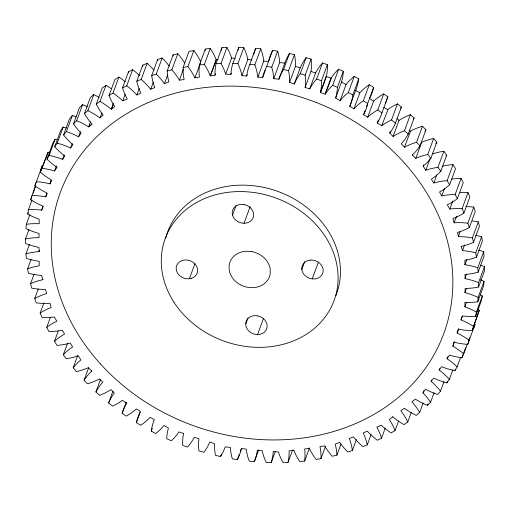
<?xml version="1.0" encoding="UTF-8"?>
<svg xmlns="http://www.w3.org/2000/svg" width="510" height="510" viewBox="0 0 510 510"><rect width="100%" height="100%" fill="white"/><g stroke="black" fill="none" stroke-linecap="round" stroke-linejoin="round"><path stroke-width="0.76" d="M29 229.525L25.506 239.018L25.5 243.442A64.196 54.321 20.2 0 0 38.926 247.401L39.098 251.608A63.049 53.352 20.2 0 0 25.933 253.891L26.303 258.34A64.196 54.321 20.2 0 0 37.957 261.152L39.181 261.324L39.181 265.844L38.556 265.94A63.049 53.352 20.2 0 0 27.623 268.821L28.369 273.264A64.196 54.321 20.2 0 0 40.131 275.317L41.59 275.432L42.865 279.703M453.964 342.159L455.908 342.637A63.049 53.352 20.2 0 0 467.702 344.384L469.194 340.297A64.196 54.321 20.2 0 0 457.266 333.138L458.509 329.211A63.049 53.352 20.2 0 0 472.286 330.537L473.414 326.33A64.196 54.321 20.2 0 0 461.002 319.917L462.36 315.939L463.87 316.117A63.049 53.352 20.2 0 0 475.639 316.308L476.397 312.005A64.196 54.321 20.2 0 0 465.471 307.039L464.916 306.848L464.916 302.309L466.089 302.366A63.049 53.352 20.2 0 0 477.742 301.786L478.125 297.413A64.196 54.321 20.2 0 0 464.967 292.606L465.152 288.437A63.049 53.352 20.2 0 0 478.584 287.047L478.59 282.623L484.5 266.558A64.196 54.321 20.2 0 0 480.739 265.168M484.5 266.558L484.494 270.982L478.584 287.047M478.59 282.623A64.196 54.321 20.2 0 0 465.165 278.664L464.992 274.456A63.049 53.352 20.2 0 0 478.157 272.168L484.067 256.109L483.697 251.659A64.196 54.321 20.2 0 0 478.565 250.18M327.388 64.7L321.478 80.765A63.049 53.352 20.2 0 1 320.771 91.022L320.433 92.692L326.68 74.964A63.049 53.352 20.2 0 0 327.388 64.7L322.562 62.934L316.653 78.999A64.196 54.321 20.2 0 0 309.768 88.791L305.108 87.529L311.062 71.196A63.049 53.352 20.2 0 0 311.074 59.128L306.153 57.675L300.243 73.74A64.196 54.321 20.2 0 0 294.27 84.035L289.584 82.403L289.616 81.084A63.049 53.352 20.2 0 0 288.558 70.673L294.468 54.615L289.476 53.473A64.196 54.321 20.2 0 0 284.994 62.615L278.925 79.152L273.742 78.661L273.679 77.622A63.049 53.352 20.2 0 0 271.747 67.231L277.657 51.166L272.62 50.35A64.196 54.321 20.2 0 0 269.114 59.294M289.584 82.403L295.494 66.338L295.526 65.019A63.049 53.352 20.2 0 0 294.468 54.615M218.203 59.491L216.176 59.778L210.267 75.843L215.003 75.18L214.971 73.899A64.196 54.321 20.2 0 1 216.036 63.699L221.946 47.634L226.944 47.455L221.034 63.52A63.049 53.352 20.2 0 1 225.509 73.516L225.688 74.09L230.845 74.581L230.915 73.51A64.196 54.321 20.2 0 1 232.853 63.489L238.763 47.424L243.799 47.577A63.049 53.352 20.2 0 1 247.847 59.498L241.938 75.563L246.687 76.086L247.229 74.626M29.841 214.786L26.348 224.279L25.965 228.652A64.196 54.321 20.2 0 0 39.123 233.459L38.938 237.628A63.049 53.352 20.2 0 0 25.506 239.018M480.369 279.729A64.196 54.321 20.2 0 1 484.035 281.348L483.652 285.721L477.742 301.786M246.687 76.086L246.712 75.869A64.196 54.321 20.2 0 1 249.772 64.4L255.688 48.335L260.737 48.82A63.049 53.352 20.2 0 1 263.785 60.875L257.901 77.15L262.656 77.558L265.34 70.259M305.108 87.529L305.152 87.255A63.049 53.352 20.2 0 0 305.165 75.193L311.074 59.128M26.348 224.279A63.049 53.352 20.2 0 1 38.001 223.699L39.174 223.756L39.174 219.217L38.62 219.026A64.196 54.321 20.2 0 1 27.693 214.06L28.452 209.757L31.945 200.264M480.547 294.997A64.196 54.321 20.2 0 1 482.307 295.94L481.548 300.243L475.639 316.308M183.657 433.372L183.319 435.036A63.049 53.352 20.2 0 0 182.612 445.3L187.438 447.066A64.196 54.321 20.2 0 0 194.323 437.274L198.938 438.804A63.049 53.352 20.2 0 0 198.925 450.872L203.847 452.325A64.196 54.321 20.2 0 0 209.82 442.03L214.506 443.662L214.474 444.981A63.049 53.352 20.2 0 0 215.532 455.385L220.524 456.526A64.196 54.321 20.2 0 0 225.006 447.385L225.165 446.913L230.348 447.404L230.405 448.443A63.049 53.352 20.2 0 0 232.343 458.834L237.379 459.65L239.26 454.537M28.452 209.757A63.049 53.352 20.2 0 1 40.213 209.948L41.731 210.126L43.082 206.148A64.196 54.321 20.2 0 1 30.676 199.735L35.566 185.308M477.634 309.213A64.196 54.321 20.2 0 1 479.323 310.265L472.286 330.537M412.227 155.078L413.495 153.873A63.049 53.352 20.2 0 0 420.004 145.86L425.914 129.795L422.478 126.225L416.568 142.284A64.196 54.321 20.2 0 0 404.647 147.186L401.268 143.897A63.049 53.352 20.2 0 0 408.172 134.111L414.082 118.046L410.378 114.68L404.468 130.745A64.196 54.321 20.2 0 0 393.095 136.463L389.71 133.059L390.494 132.001A63.049 53.352 20.2 0 0 395.467 123.088L401.376 107.023L397.43 103.881L391.521 119.946A64.196 54.321 20.2 0 0 382.175 125.383L381.754 125.696L377.272 122.999L377.802 122.132A63.049 53.352 20.2 0 0 381.958 112.844L387.868 96.779L383.698 93.885A64.196 54.321 20.2 0 0 373.607 101.127L369.559 98.507A63.049 53.352 20.2 0 0 373.632 87.376L369.259 84.743L363.349 100.801A64.196 54.321 20.2 0 0 353.985 108.757L349.764 106.392L355.674 90.327A63.049 53.352 20.2 0 0 358.753 78.859L354.201 76.506L348.292 92.565A64.196 54.321 20.2 0 0 340.788 99.839L340.119 100.68L335.65 97.996L335.809 97.455A63.049 53.352 20.2 0 0 337.397 87.357L343.306 71.292L338.608 69.22A64.196 54.321 20.2 0 0 331.806 77.029L325.189 94.146L320.452 92.584L326.362 76.519L331.098 78.081M335.65 97.996L341.719 81.39A63.049 53.352 20.2 0 0 343.306 71.292M31.805 195.528A63.049 53.352 20.2 0 1 45.581 196.854L46.824 192.927A64.196 54.321 20.2 0 1 34.897 185.767L36.388 181.681A63.049 53.352 20.2 0 1 48.182 183.422L50.127 183.906M392.719 416.727L394.236 417.977A63.049 53.352 20.2 0 0 404.092 424.62L407.796 421.968A64.196 54.321 20.2 0 0 400.911 410.862L404.296 408.229A63.049 53.352 20.2 0 0 416.217 415.408L419.66 412.501A64.196 54.321 20.2 0 0 411.895 401.797L415.414 399.164L416.708 399.98A63.049 53.352 20.2 0 0 427.425 405.348L430.58 402.192A64.196 54.321 20.2 0 0 423.357 393.318L422.956 392.917L425.544 389.238L426.596 389.806A63.049 53.352 20.2 0 0 437.65 394.491L440.506 391.113A64.196 54.321 20.2 0 0 431.135 381.378L433.685 378.082A63.049 53.352 20.2 0 0 446.843 382.902L449.374 379.312A64.196 54.321 20.2 0 0 439.276 370.152L441.52 366.664A63.049 53.352 20.2 0 0 454.939 370.642L457.139 366.868A64.196 54.321 20.2 0 0 448.016 359.422L446.989 358.734L449.565 355.068L450.202 355.272A63.049 53.352 20.2 0 0 461.907 357.778L463.756 353.838A64.196 54.321 20.2 0 0 454.104 346.959L452.823 346.22L454.091 342.191M278.925 79.152L279.085 78.68A64.196 54.321 20.2 0 1 283.566 69.538L289.476 53.473M40.806 169.702L42.298 165.616L34.897 185.767M473.611 328.319L475.103 324.233L467.702 344.384M51.344 180.221L49.999 183.874L51.268 179.845L49.986 179.106A64.196 54.321 20.2 0 1 40.328 172.227L48.093 152.222A63.049 53.352 20.2 0 1 49.406 152.407M30.676 199.735L31.747 196.815M33.093 193.162L35.509 186.59M40.328 172.227L48.093 152.222M42.183 168.287A63.049 53.352 20.2 0 1 53.888 170.793L54.525 170.997L57.101 167.331L56.068 166.642A64.196 54.321 20.2 0 1 46.952 159.196L52.861 143.131L55.061 139.357A63.049 53.352 20.2 0 1 57.012 139.772M46.952 159.196L49.145 155.422L55.061 139.357M27.693 214.06L28.229 212.594M49.145 155.422A63.049 53.352 20.2 0 1 62.571 159.4L64.815 155.913A64.196 54.321 20.2 0 1 54.717 146.752L60.626 130.688L63.157 127.098A63.049 53.352 20.2 0 1 66.37 128.016M54.717 146.752L57.247 143.163L63.157 127.098M57.247 143.163A63.049 53.352 20.2 0 1 70.405 147.983L72.955 144.687A64.196 54.321 20.2 0 1 63.584 134.952L69.494 118.887L72.35 115.509A63.049 53.352 20.2 0 1 76.117 116.873M63.584 134.952L66.434 131.574L72.35 115.509M54.525 170.997L56.406 165.884M50.394 183.173L51.198 180.986M45.887 196.917L47.232 193.271M41.731 210.126L43.076 206.473M66.434 131.574A63.049 53.352 20.2 0 1 77.495 136.259L78.546 136.827L81.135 133.148L80.733 132.747A64.196 54.321 20.2 0 1 73.51 123.873L79.42 107.808L82.575 104.652A63.049 53.352 20.2 0 1 87.452 106.826M25.933 253.891L29.427 244.398M73.51 123.873L76.666 120.717L82.575 104.652M62.571 159.4L64.183 155.021M70.622 148.091L72.235 143.712M76.666 120.717A63.049 53.352 20.2 0 1 87.382 126.085L88.676 126.901L92.195 124.268A64.196 54.321 20.2 0 1 84.43 113.564L90.34 97.499L93.783 94.592A63.049 53.352 20.2 0 1 99.08 97.397M27.623 268.821L31.116 259.329M84.43 113.564L87.873 110.657L93.783 94.592M78.546 136.827L80.427 131.72M39.098 251.608L39.633 250.142M87.873 110.657A63.049 53.352 20.2 0 1 99.794 117.835L103.179 115.196A64.196 54.321 20.2 0 1 96.294 104.097L102.204 88.032L105.908 85.38A63.049 53.352 20.2 0 1 110.995 88.51M91.781 371.063L88.313 367.697L87.057 368.239A64.196 54.321 20.2 0 1 76.341 371.56L73.198 367.799A63.049 53.352 20.2 0 1 80.421 360.309L80.88 359.939L78.304 355.782L77.201 356.165A64.196 54.321 20.2 0 1 66.141 358.74L63.304 354.813A63.049 53.352 20.2 0 1 72.681 346.87L70.144 343.077A64.196 54.321 20.2 0 1 56.986 345.385L54.468 341.311A63.049 53.352 20.2 0 1 64.572 334.075L62.347 330.155A64.196 54.321 20.2 0 1 48.922 331.57L46.735 327.369A63.049 53.352 20.2 0 1 55.858 321.67L56.846 321.204L54.258 317.029L53.697 317.099A64.196 54.321 20.2 0 1 41.992 317.367L40.15 313.07A63.049 53.352 20.2 0 1 49.808 308.04L51.14 307.524L49.967 303.265A64.196 54.321 20.2 0 1 36.236 302.863L34.75 298.49A63.049 53.352 20.2 0 1 46.684 293.607L45.46 289.444A64.196 54.321 20.2 0 1 31.684 288.137L30.568 283.713L34.062 274.221M88.676 126.901L90.557 121.788M89.333 126.41L90.142 124.223M96.294 104.097L99.998 101.445L105.908 85.38M100.043 118.027L101.923 112.914M113.424 103.415L111.269 109.255L114.737 106.545L113.985 105.379A64.196 54.321 20.2 0 1 109.019 95.523L114.935 79.458L118.887 77.08A63.049 53.352 20.2 0 1 125.269 81.734M34.75 298.49L38.244 288.998M109.019 95.523L112.978 93.139L118.887 77.08M111.639 108.605L113.52 103.498M112.978 93.139A63.049 53.352 20.2 0 1 122.317 100.362L122.789 100.808L127.251 98.972L126.697 97.958A64.196 54.321 20.2 0 1 122.553 87.879L128.463 71.814L132.638 69.723A63.049 53.352 20.2 0 1 139.6 75.646M40.15 313.07L43.911 302.851M122.553 87.879L126.729 85.788L132.638 69.723M122.789 100.808L125.205 94.235M126.729 85.788A63.049 53.352 20.2 0 1 136.814 94.962L140.868 93.126A64.196 54.321 20.2 0 1 136.807 81.218L142.717 65.153L147.097 63.361A63.049 53.352 20.2 0 1 154.014 70.157M46.735 327.369L50.496 317.15M136.807 81.218L141.187 79.426L147.097 63.361M136.814 94.962L139.236 88.389M141.187 79.426A63.049 53.352 20.2 0 1 150.539 89.167L154.772 87.618A64.196 54.321 20.2 0 1 151.706 75.569L157.615 59.504L162.167 58.025A63.049 53.352 20.2 0 1 169.301 66.217M54.468 341.311L58.229 331.086M150.679 89.352L153.37 82.053M151.706 75.569L156.258 74.09L162.167 58.025M156.258 74.09A63.049 53.352 20.2 0 1 163.761 82.792L164.405 83.723L168.887 81.88L168.746 81.377A64.196 54.321 20.2 0 1 167.165 70.973L173.075 54.908L177.78 53.741A63.049 53.352 20.2 0 1 184.582 62.851M63.304 354.813L67.6 343.128M164.405 83.723L167.624 74.957M167.165 70.973L171.87 69.806L177.78 53.741M171.87 69.806A63.049 53.352 20.2 0 1 178.666 78.916L179.399 80.153L184.135 79.573A64.196 54.321 20.2 0 1 183.103 67.447L189.012 51.382L193.838 50.547A63.049 53.352 20.2 0 1 200.71 61.653L200.832 61.92M73.198 367.799L77.762 355.387M179.399 80.153L183.428 69.201M210.26 48.444L204.344 64.509A63.049 53.352 20.2 0 1 209.629 74.269L210.311 75.952L216.221 59.887L215.539 58.204A63.049 53.352 20.2 0 0 210.26 48.444L205.332 48.954L199.423 65.019A64.196 54.321 20.2 0 0 199.423 77.08L194.801 77.718A63.049 53.352 20.2 0 0 187.929 66.606L193.838 50.547M194.922 77.985L200.296 63.38M183.638 433.481L178.902 431.919L178.194 432.971A64.196 54.321 20.2 0 1 171.392 440.78L166.694 438.708A63.049 53.352 20.2 0 1 168.281 428.61L168.44 428.068L163.971 425.385L163.302 426.22A64.196 54.321 20.2 0 1 155.799 433.494L151.247 431.141A63.049 53.352 20.2 0 1 154.326 419.673L150.099 417.308A64.196 54.321 20.2 0 1 140.741 425.257L136.368 422.624A63.049 53.352 20.2 0 1 140.441 411.493L136.393 408.873A64.196 54.321 20.2 0 1 126.301 416.115L122.132 413.221A63.049 53.352 20.2 0 1 126.282 403.933L126.818 403.066L122.336 400.369L121.915 400.681A64.196 54.321 20.2 0 1 112.57 406.119L108.624 402.976A63.049 53.352 20.2 0 1 113.59 394.064L114.38 393.006L110.995 389.602A64.196 54.321 20.2 0 1 99.622 395.32L95.918 391.954A63.049 53.352 20.2 0 1 102.822 382.168L99.444 378.879A64.196 54.321 20.2 0 1 87.522 383.775L84.086 380.205L88.657 367.793M95.918 391.954L100.489 379.536M215.003 75.18L215.539 73.721M225.688 74.09L231.597 58.025L231.419 57.451A63.049 53.352 20.2 0 0 226.944 47.455M108.624 402.976L112.92 391.297M230.845 74.581L231.381 73.121M241.938 75.563A63.049 53.352 20.2 0 0 237.889 63.642L243.799 47.577M122.132 413.221L126.161 402.269M257.901 77.15L257.875 76.94A63.049 53.352 20.2 0 0 254.828 64.885L260.737 48.82M262.656 77.558A64.196 54.321 20.2 0 1 266.711 66.415L272.62 50.35M136.368 422.624L140.129 412.405M189.408 278.702L195.011 263.466M273.742 78.661L279.652 62.596L279.595 61.557A63.049 53.352 20.2 0 0 277.657 51.166M151.247 431.141L152.324 428.215M232.573 215.041L236.041 205.606M294.27 84.035L300.18 67.97A64.196 54.321 20.2 0 1 306.153 57.675M244.067 223.24L250.206 206.55M309.653 89.027L315.677 72.726A64.196 54.321 20.2 0 1 322.562 62.934M325.214 93.783L330.856 78.451M325.189 94.146L325.896 93.094A64.196 54.321 20.2 0 1 332.698 85.285L338.608 69.22M245.788 323.856L247.924 318.055M340.119 100.68L346.029 84.615L346.698 83.78A64.196 54.321 20.2 0 1 354.201 76.506M257.582 334.509L263.453 318.546M349.764 106.392A63.049 53.352 20.2 0 0 352.844 94.924L358.753 78.859M220.524 456.526L221.327 454.34M353.838 108.923L359.901 92.692A64.196 54.321 20.2 0 1 369.259 84.743M301.844 269.51L304.776 261.528M383.698 93.885L377.789 109.95A64.196 54.321 20.2 0 0 367.691 117.192L363.547 114.756L365.16 110.377M366.505 106.724L367.308 104.531M363.547 114.756L363.649 114.571A63.049 53.352 20.2 0 0 367.723 103.434L373.632 87.376M240.331 451.618L241.408 448.692M367.691 117.192L373.607 101.127M312.216 278.823L318.355 262.14M377.272 122.999L378.344 120.079M237.379 459.65A64.196 54.321 20.2 0 0 241.434 448.507L246.215 449.125A63.049 53.352 20.2 0 0 249.262 461.18L254.311 461.665L258.615 449.986M381.754 125.696L388.084 109.318A64.196 54.321 20.2 0 1 397.43 103.881M389.71 133.059L390.246 131.599M254.311 461.665A64.196 54.321 20.2 0 0 257.372 450.196L262.153 450.502A63.049 53.352 20.2 0 0 266.201 462.423L271.237 462.576L275.266 451.624M393.095 136.463L399.005 120.398A64.196 54.321 20.2 0 1 410.378 114.68M271.237 462.576A64.196 54.321 20.2 0 0 273.175 452.555L273.245 451.484L278.403 451.975L278.581 452.548A63.049 53.352 20.2 0 0 283.056 462.544L288.054 462.366L292.619 449.954M404.404 147.326L410.556 131.121A64.196 54.321 20.2 0 1 422.478 126.225M412.309 155.002L415.777 158.368L421.687 142.303L422.943 141.761A64.196 54.321 20.2 0 1 433.659 138.439L436.802 142.201L430.893 158.266A63.049 53.352 20.2 0 1 423.663 165.756L423.211 166.126L425.786 170.283L426.889 169.9A64.196 54.321 20.2 0 1 437.943 167.325L443.859 151.26A64.196 54.321 20.2 0 0 432.799 153.835M293.779 450.113L294.461 451.796A63.049 53.352 20.2 0 0 299.74 461.556L304.668 461.046L309.506 447.901M423.211 166.126L423.746 164.666M415.777 158.368L417.033 157.826A64.196 54.321 20.2 0 1 427.75 154.498L433.659 138.439M425.786 170.283L430.089 158.597M304.668 461.046A64.196 54.321 20.2 0 0 304.661 448.985L309.289 448.347A63.049 53.352 20.2 0 0 316.162 459.453L320.988 458.617L325.558 446.205M442.285 166.279A64.196 54.321 20.2 0 1 453.014 164.615L447.104 180.68A64.196 54.321 20.2 0 0 433.946 182.988L436.668 175.026M433.71 183.058L431.409 179.195A63.049 53.352 20.2 0 0 440.787 171.252L446.696 155.187L443.859 151.26M320.988 458.617A64.196 54.321 20.2 0 0 319.955 446.492L324.691 445.912L325.418 447.149A63.049 53.352 20.2 0 0 332.22 456.259L336.925 455.092L340.954 444.14M451.42 179.169A64.196 54.321 20.2 0 1 461.078 178.43L455.169 194.495A64.196 54.321 20.2 0 0 441.743 195.904L444.433 188.604M441.743 195.904L439.518 191.989A63.049 53.352 20.2 0 0 449.622 184.754L455.532 168.689L453.014 164.615M336.925 455.092A64.196 54.321 20.2 0 0 335.344 444.688L335.204 444.184L339.685 442.342L340.329 443.267A63.049 53.352 20.2 0 0 347.833 451.975L352.384 450.496L356.413 439.543M461.104 246.387L462.959 245.973A63.049 53.352 20.2 0 0 473.522 242.352L472.407 237.928A64.196 54.321 20.2 0 0 458.63 236.621L457.4 232.458A63.049 53.352 20.2 0 0 469.34 227.575L467.855 223.201A64.196 54.321 20.2 0 0 454.123 222.8L452.95 218.541L454.276 218.025A63.049 53.352 20.2 0 0 463.941 212.995L462.098 208.698A64.196 54.321 20.2 0 0 450.394 208.966L449.833 209.036L452.791 201.004M449.833 209.036L447.244 204.861L448.233 204.395A63.049 53.352 20.2 0 0 457.355 198.696L463.265 182.631L461.078 178.43M352.384 450.496A64.196 54.321 20.2 0 0 349.312 438.441L353.545 436.898A63.049 53.352 20.2 0 0 362.903 446.639L367.283 444.847L371.044 434.628M454.123 222.8L456.539 216.227M462.098 208.698L468.008 192.633A64.196 54.321 20.2 0 0 460.173 192.595M463.941 212.995L469.85 196.93L468.008 192.633M367.283 444.847A64.196 54.321 20.2 0 0 363.222 432.939L367.276 431.103A63.049 53.352 20.2 0 0 377.362 440.277L381.537 438.186L385.299 427.966M458.331 236.627L460.211 231.514M467.855 223.201L473.764 207.136A64.196 54.321 20.2 0 0 465.891 206.582M469.34 227.575L475.25 211.51L473.764 207.136M381.537 438.186A64.196 54.321 20.2 0 0 377.394 428.107L376.833 427.093L381.301 425.257L381.773 425.703A63.049 53.352 20.2 0 0 391.113 432.92L395.065 430.542L398.559 421.05M478.157 272.168L477.787 267.724A64.196 54.321 20.2 0 0 466.134 264.913L464.91 264.741L464.903 260.221L465.534 260.125A63.049 53.352 20.2 0 0 476.467 257.244L475.722 252.801A64.196 54.321 20.2 0 0 463.96 250.748L462.493 250.633L464.648 244.787M472.407 237.928L478.316 221.863A64.196 54.321 20.2 0 0 472.413 220.983M464.91 264.741L466.79 259.628M473.522 242.352L479.432 226.287L478.316 221.863M407.796 421.968L411.289 412.475M464.91 278.613L466.522 274.233M422.956 392.917L423.759 390.73M475.722 252.801L481.631 236.736A64.196 54.321 20.2 0 0 475.773 235.467M476.467 257.244L482.377 241.179L481.631 236.736M419.66 412.501L423.147 403.008M431.135 381.378L431.67 379.918M464.967 292.606L466.573 288.226M439.065 369.999L439.607 368.539M477.787 267.724L483.697 251.659M427.425 405.348L427.96 403.888M464.916 306.848L466.529 302.468M430.58 402.192L434.074 392.7M461.002 319.917L462.347 316.27M446.989 358.734L447.793 356.547M456.986 333.005L458.598 328.625M452.823 346.22L454.435 341.84M440.506 391.113L443.993 381.62M478.125 297.413L484.035 281.348M446.843 382.902L447.378 381.442M449.374 379.312L452.867 369.82M476.397 312.005L482.307 295.94M454.939 370.642L455.481 369.183M457.139 366.868L460.632 357.376M473.414 326.33L479.323 310.265M461.907 357.778L465.668 347.552M463.756 353.838L467.249 344.346M468.327 341.426L469.672 337.773M91.857 370.987L90.595 372.192A63.049 53.352 20.2 0 0 84.086 380.205M392.815 416.81L389.353 419.513L390.105 420.686A64.196 54.321 20.2 0 1 395.065 430.542M42.987 279.671L41.131 280.092A63.049 53.352 20.2 0 0 30.568 283.713M183.103 67.447L187.929 66.606M293.824 450.222L289.087 450.885L289.119 452.166A64.196 54.321 20.2 0 1 288.054 462.366M199.423 65.019L204.344 64.509M216.036 63.699L221.034 63.52M232.853 63.489L237.889 63.642M263.81 61.085L268.566 61.493M231.597 58.025L235.282 58.376M279.652 62.596L284.835 63.087M249.772 64.4L254.828 64.885M247.847 59.498L251.921 59.944M266.711 66.415L271.747 67.231M283.566 69.538L288.558 70.673M300.243 73.74L305.165 75.193M311.023 71.464L315.562 72.962M295.494 66.338L300.18 67.97M316.653 78.999L321.478 80.765M332.698 85.285L337.397 87.357M348.292 92.565L352.844 94.924M341.56 81.931L346.029 84.615M383.82 107.323L387.664 109.631M363.349 100.801L367.723 103.434M355.674 90.327L359.748 92.858M377.789 109.95L381.958 112.844M391.521 119.946L395.467 123.088M111.371 109.338L109.854 108.088A63.049 53.352 20.2 0 0 99.998 101.445M404.468 130.745L408.172 134.111M409.205 130.184L410.314 131.261M397.073 118.454L399.005 120.398M416.568 142.284L420.004 145.86M427.75 154.498L430.893 158.266M437.943 167.325L440.787 171.252M447.104 180.68L449.622 184.754M455.169 194.495L457.355 198.696M461.225 246.362L462.493 250.633M268.693 60.939A64.196 54.321 20.2 0 1 268.968 59.842M446.696 155.187A63.049 53.352 20.2 0 1 445.906 156.028M142.978 66.306A64.196 54.321 20.2 0 1 142.717 65.153M157.781 60.664A64.196 54.321 20.2 0 1 157.615 59.504M128.82 72.955A64.196 54.321 20.2 0 1 128.463 71.814M173.145 56.062A64.196 54.321 20.2 0 1 173.075 54.908M221.429 50.426A64.196 54.321 20.2 0 1 221.614 49.304M221.722 48.743A64.196 54.321 20.2 0 1 221.946 47.634M253.578 54.78A64.196 54.321 20.2 0 1 255.688 48.335M205.147 50.656A64.196 54.321 20.2 0 1 205.262 49.521M238.004 50.152A64.196 54.321 20.2 0 1 238.763 47.424M387.868 96.779A63.049 53.352 20.2 0 1 385.331 103.071M401.376 107.023A63.049 53.352 20.2 0 1 400.688 108.573M414.082 118.046A63.049 53.352 20.2 0 1 413.259 119.538M425.914 129.795A63.049 53.352 20.2 0 1 424.957 131.217M436.802 142.201A63.049 53.352 20.2 0 1 435.725 143.539M165.623 238.476A89.945 76.111 20.2 0 1 275.559 190.625A89.945 76.111 20.2 0 1 335.803 295.806M191.18 278.422L188.483 278.842A10.92 9.244 20.2 0 1 176.281 269.777L176.23 267.316A10.92 9.244 20.2 0 1 185.308 259.947L188.107 260.17A10.92 9.244 20.2 0 1 197.51 269.012L197.561 271.473A10.92 9.244 20.2 0 1 191.18 278.422M310.877 260.068L308.187 260.489A10.92 9.244 20.2 0 0 301.799 267.444L301.85 269.898A10.92 9.244 20.2 0 0 311.253 278.747L314.052 278.97A10.92 9.244 20.2 0 0 323.13 271.601L323.085 269.14A10.92 9.244 20.2 0 0 310.877 260.068M244.137 204.599L241.338 204.376A10.92 9.244 20.2 0 0 232.305 214.206L233.083 216.635A10.92 9.244 20.2 0 0 241.708 223.048L244.513 223.272A10.92 9.244 20.2 0 0 253.591 215.902L253.54 213.448A10.92 9.244 20.2 0 0 244.137 204.599M252.023 251.659L246.617 251.226A21.069 17.831 20.2 0 0 229.098 265.449L229.194 270.192A21.069 17.831 20.2 0 0 247.337 287.257L252.743 287.691A21.069 17.831 20.2 0 0 270.262 273.468L270.166 268.725A21.069 17.831 20.2 0 0 252.023 251.659M257.652 315.862L254.847 315.639A10.92 9.244 20.2 0 0 245.769 323.015L245.82 325.469A10.92 9.244 20.2 0 0 255.223 334.318L258.022 334.541A10.92 9.244 20.2 0 0 267.055 324.711L266.277 322.282A10.92 9.244 20.2 0 0 257.652 315.862M100.444 363.93A204.3 172.877 20.2 0 0 441.889 338.436A204.3 172.877 20.2 0 0 213.805 86.732A204.3 172.877 20.2 0 0 100.444 363.93M173.987 302.258A89.945 76.111 20.2 0 0 327.089 314.236A89.945 76.111 20.2 0 0 247.962 191.875A89.945 76.111 20.2 0 0 173.987 302.258"/></g></svg>
